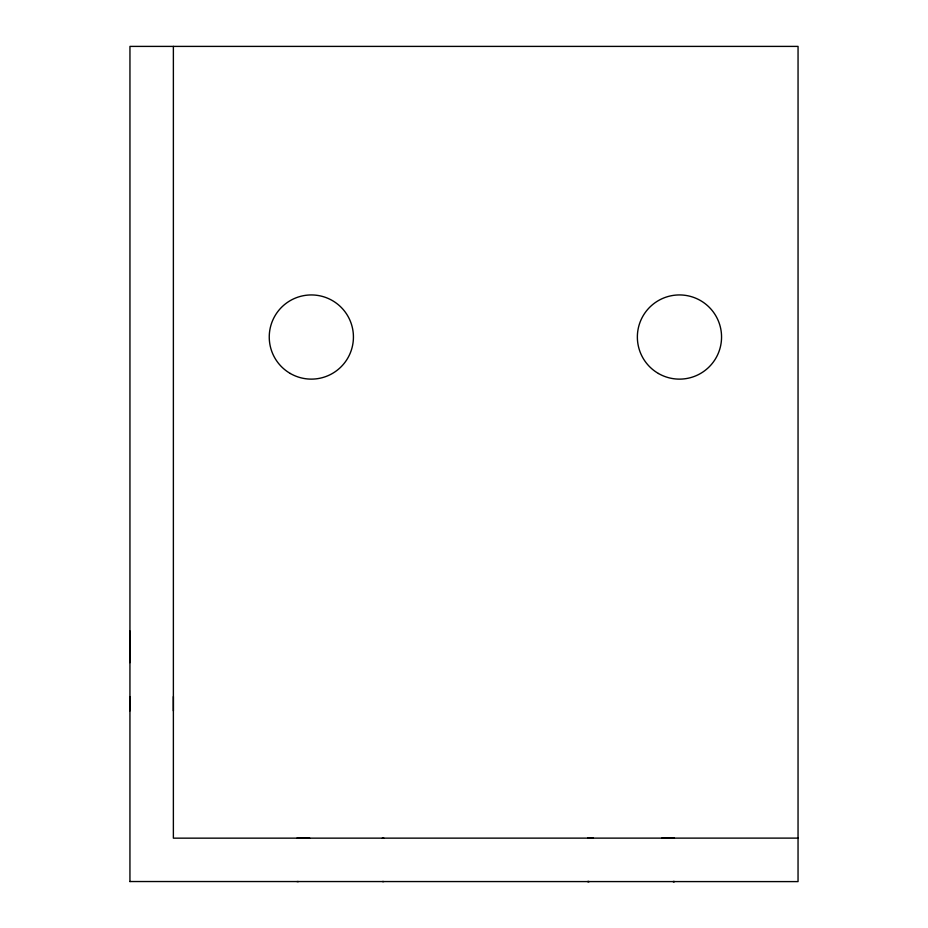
<?xml version="1.0" encoding="UTF-8"?>
<svg xmlns="http://www.w3.org/2000/svg" width="928" height="928" viewBox="0 0 928 928"><rect width="100%" height="100%" fill="white"/><g stroke="black" fill="none" stroke-linecap="round" stroke-linejoin="round"><path stroke-width="1.39" d="M129.943 881.588L129.955 46.4L798.057 46.4L798.045 881.6L129.943 881.53M173.374 46.4L173.374 838.158L798.045 838.112M309.697 838.146L296.972 838.123M589.071 838.123L587.598 838.158L593.41 838.158M661.734 838.158L674.447 838.123L672.974 838.123M296.972 881.577L298.456 881.577M382.348 838.123L383.821 838.146M382.348 881.542L383.821 881.577M173.374 710.836L173.374 696.58M129.955 710.836L129.943 696.58M129.943 631.052L129.943 662.65M674.447 881.554L672.974 881.588L674.447 881.588M589.071 881.554L587.598 881.554L589.071 881.577M658.416 373.485A42.085 42.085 0 0 0 721.555 337.026A42.085 42.085 0 0 0 658.416 300.579A42.085 42.085 0 0 0 658.416 373.485M290.302 373.485A42.085 42.085 0 0 0 353.429 337.026A42.085 42.085 0 0 0 290.302 300.579A42.085 42.085 0 0 0 290.302 373.485"/></g></svg>
